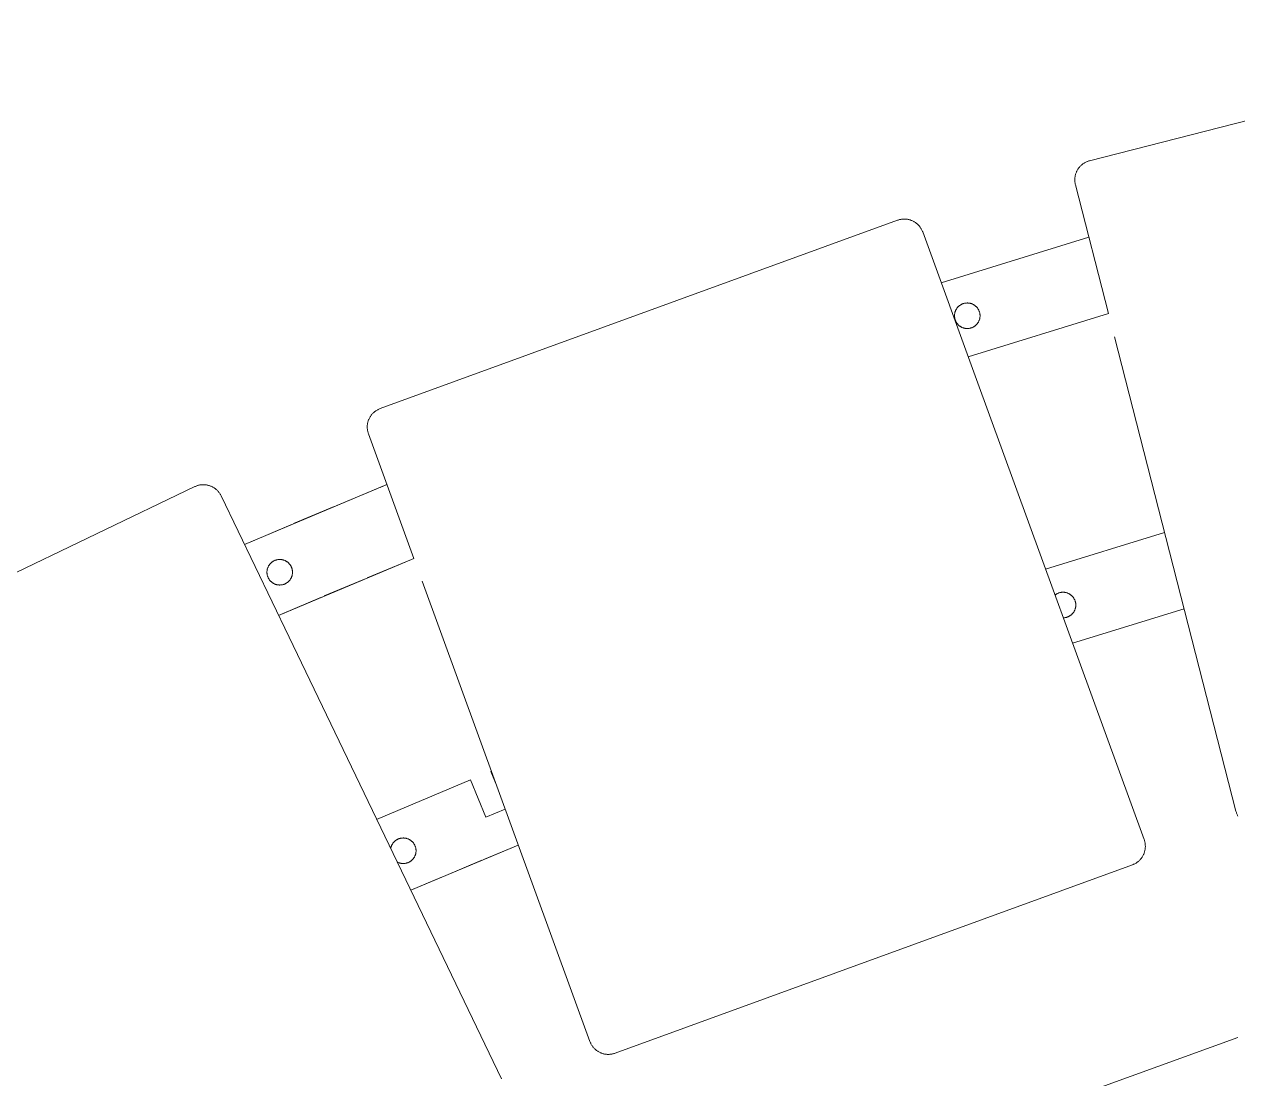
# Model space of a CAD drawing. Header units: inches. Extents: x -11 to 189, y -7 to 133.
# Drawn here: x 14.53 to 24.25, y 56.85 to 65.3 of the extents above; entities that cross this region are included whole.
import ezdxf

# ---------------------------------------------------------------- set-up
doc = ezdxf.new("R2010")
doc.units = ezdxf.units.IN
doc.layers.add('ZANO_R', color=7, linetype='Continuous', lineweight=0)

msp = doc.modelspace()

# ---------------------------------------------------------------- linework, layer by layer
at = {"layer": 'ZANO_R'}
for p, q in [((23.0661, 64.20979), (27.33764, 65.30392)), ((22.96967, 64.13748), (22.97249, 64.14206)), ((22.97249, 64.14206), (22.97546, 64.14654)), ((22.97546, 64.14654), (22.97858, 64.15092)), ((22.97858, 64.15092), (22.98186, 64.15518)), ((22.98186, 64.15518), (22.98527, 64.15934)), ((22.98527, 64.15934), (22.98883, 64.16337)), ((22.98883, 64.16337), (22.99252, 64.16728)), ((22.99252, 64.16728), (22.99634, 64.17106)), ((22.99634, 64.17106), (23.00029, 64.17471)), ((23.00029, 64.17471), (23.00436, 64.17822)), ((23.00436, 64.17822), (23.00855, 64.1816)), ((23.00855, 64.1816), (23.01285, 64.18482)), ((23.01285, 64.18482), (23.01726, 64.1879)), ((23.01726, 64.1879), (23.02178, 64.19082)), ((23.02178, 64.19082), (23.02639, 64.19359)), ((23.02639, 64.19359), (23.03109, 64.1962)), ((23.03109, 64.1962), (23.03588, 64.19865)), ((23.03588, 64.19865), (23.04074, 64.20094)), ((23.04074, 64.20094), (23.04569, 64.20305)), ((23.04569, 64.20305), (23.0507, 64.205)), ((23.0507, 64.205), (23.05578, 64.20677)), ((23.05578, 64.20677), (23.06091, 64.20837)), ((23.06091, 64.20837), (23.0661, 64.20979)), ((22.9477, 64.05539), (22.94773, 64.06077)), ((22.94786, 64.05002), (22.9477, 64.05539)), ((22.94773, 64.06077), (22.94794, 64.06614)), ((22.9482, 64.04465), (22.94786, 64.05002)), ((22.94794, 64.06614), (22.94834, 64.07151)), ((22.94834, 64.07151), (22.94892, 64.07685)), ((22.94892, 64.07685), (22.94968, 64.08218)), ((22.94968, 64.08218), (22.95062, 64.08747)), ((22.95062, 64.08747), (22.95174, 64.09273)), ((22.95174, 64.09273), (22.95304, 64.09795)), ((22.95304, 64.09795), (22.95452, 64.10312)), ((22.95452, 64.10312), (22.95618, 64.10823)), ((22.95618, 64.10823), (22.958, 64.11329)), ((22.958, 64.11329), (22.96, 64.11828)), ((22.96, 64.11828), (22.96217, 64.1232)), ((22.96217, 64.1232), (22.96451, 64.12805)), ((22.96451, 64.12805), (22.96701, 64.13281)), ((22.96701, 64.13281), (22.96967, 64.13748)), ((22.94872, 64.0393), (22.9482, 64.04465)), ((22.94942, 64.03397), (22.94872, 64.0393)), ((22.95031, 64.02866), (22.94942, 64.03397)), ((22.95137, 64.02339), (22.95031, 64.02866)), ((22.95262, 64.01816), (22.95137, 64.02339)), ((22.95262, 64.01816), (23.21664, 62.98741)), ((17.38451, 62.22443), (21.52759, 63.73378)), ((21.52759, 63.73378), (21.53267, 63.73554)), ((21.53267, 63.73554), (21.53781, 63.73712)), ((21.53781, 63.73712), (21.543, 63.73852)), ((21.543, 63.73852), (21.54824, 63.73974)), ((21.54824, 63.73974), (21.55351, 63.74079)), ((21.55351, 63.74079), (21.55882, 63.74165)), ((21.55882, 63.74165), (21.56415, 63.74234)), ((21.56415, 63.74234), (21.56951, 63.74284)), ((21.56951, 63.74284), (21.57488, 63.74316)), ((21.57488, 63.74316), (21.58025, 63.74329)), ((21.58025, 63.74329), (21.58563, 63.74324)), ((21.58563, 63.74324), (21.591, 63.74301)), ((21.591, 63.74301), (21.59636, 63.74259)), ((21.59636, 63.74259), (21.60171, 63.74199)), ((21.60171, 63.74199), (21.60703, 63.74121)), ((21.60703, 63.74121), (21.61232, 63.74025)), ((21.61232, 63.74025), (21.61757, 63.73911)), ((21.61757, 63.73911), (21.62278, 63.73779)), ((21.62278, 63.73779), (21.62795, 63.73629)), ((21.62795, 63.73629), (21.63306, 63.73461)), ((21.63306, 63.73461), (21.63811, 63.73277)), ((21.63811, 63.73277), (21.64309, 63.73075)), ((21.64309, 63.73075), (21.648, 63.72856)), ((21.648, 63.72856), (21.65284, 63.72621)), ((21.65284, 63.72621), (21.65759, 63.72369)), ((21.65759, 63.72369), (21.66225, 63.72101)), ((21.66225, 63.72101), (21.66682, 63.71817)), ((21.66682, 63.71817), (21.67129, 63.71518)), ((21.67129, 63.71518), (21.67566, 63.71204)), ((21.67566, 63.71204), (21.67991, 63.70875)), ((21.67991, 63.70875), (21.68405, 63.70532)), ((21.68405, 63.70532), (21.68807, 63.70175)), ((21.68807, 63.70175), (21.69197, 63.69804)), ((21.69197, 63.69804), (21.69573, 63.69421)), ((21.69573, 63.69421), (21.69937, 63.69024)), ((21.69937, 63.69024), (21.70287, 63.68616)), ((21.70287, 63.68616), (21.70622, 63.68196)), ((21.70622, 63.68196), (21.70943, 63.67764)), ((21.70943, 63.67764), (21.71249, 63.67322)), ((21.71249, 63.67322), (21.7154, 63.6687)), ((21.7154, 63.6687), (21.71815, 63.66408)), ((21.71815, 63.66408), (21.72074, 63.65937)), ((21.72074, 63.65937), (21.72317, 63.65457)), ((21.72317, 63.65457), (21.72544, 63.64969)), ((21.72544, 63.64969), (21.72753, 63.64474)), ((21.72753, 63.64474), (21.72946, 63.63972)), ((22.1597, 62.45875), (21.72946, 63.63972)), ((21.87789, 63.23229), (23.06022, 63.5981)), ((21.87789, 63.23229), (23.06019, 63.59809)), ((21.98434, 62.97535), (21.98464, 62.97887)), ((21.98464, 62.97887), (21.98507, 62.98238)), ((21.98507, 62.98238), (21.98561, 62.98587)), ((21.98561, 62.98587), (21.98628, 62.98934)), ((21.98628, 62.98934), (21.98707, 62.99279)), ((21.98707, 62.99279), (21.98797, 62.9962)), ((21.98797, 62.9962), (21.98899, 62.99959)), ((21.98899, 62.99959), (21.99013, 63.00293)), ((21.99013, 63.00293), (21.99139, 63.00624)), ((21.99139, 63.00624), (21.99275, 63.00949)), ((21.99275, 63.00949), (21.99423, 63.0127)), ((21.99423, 63.0127), (21.99582, 63.01586)), ((21.99582, 63.01586), (21.99751, 63.01896)), ((21.99751, 63.01896), (21.99932, 63.022)), ((21.99932, 63.022), (22.00122, 63.02498)), ((22.00122, 63.02498), (22.00323, 63.02788)), ((22.00323, 63.02788), (22.00533, 63.03072)), ((22.00533, 63.03072), (22.00754, 63.03348)), ((22.00754, 63.03348), (22.00984, 63.03617)), ((22.00984, 63.03617), (22.01222, 63.03877)), ((22.01222, 63.03877), (22.0147, 63.04129)), ((22.0147, 63.04129), (22.01726, 63.04373)), ((22.01726, 63.04373), (22.01991, 63.04607)), ((22.01991, 63.04607), (22.02263, 63.04832)), ((22.02263, 63.04832), (22.02543, 63.05048)), ((22.02543, 63.05048), (22.02831, 63.05253)), ((22.02831, 63.05253), (22.03125, 63.05449)), ((22.03125, 63.05449), (22.03426, 63.05634)), ((22.03426, 63.05634), (22.03733, 63.05809)), ((22.03733, 63.05809), (22.04046, 63.05974)), ((22.04046, 63.05974), (22.04364, 63.06127)), ((22.04364, 63.06127), (22.04687, 63.06269)), ((22.04687, 63.06269), (22.05016, 63.064)), ((22.05016, 63.064), (22.05348, 63.0652)), ((22.05348, 63.0652), (22.05685, 63.06628)), ((22.05685, 63.06628), (22.06025, 63.06724)), ((22.06025, 63.06724), (22.06368, 63.06809)), ((22.06368, 63.06809), (22.06714, 63.06881)), ((22.06714, 63.06881), (22.07062, 63.06942)), ((22.07062, 63.06942), (22.07412, 63.06991)), ((22.07412, 63.06991), (22.07763, 63.07027)), ((22.07763, 63.07027), (22.08116, 63.07052)), ((22.08116, 63.07052), (22.08469, 63.07064)), ((22.08469, 63.07064), (22.08822, 63.07064)), ((22.08822, 63.07064), (22.09175, 63.07052)), ((22.09175, 63.07052), (22.09528, 63.07027)), ((22.09368, 62.63997), (23.21664, 62.98741)), ((22.09368, 62.63997), (23.21664, 62.98741)), ((22.09528, 63.07027), (22.09879, 63.06991)), ((22.09879, 63.06991), (22.10229, 63.06942)), ((22.10229, 63.06942), (22.10577, 63.06881)), ((22.10577, 63.06881), (22.10923, 63.06809)), ((22.10923, 63.06809), (22.11266, 63.06724)), ((22.11266, 63.06724), (22.11606, 63.06628)), ((22.11606, 63.06628), (22.11943, 63.0652)), ((22.11943, 63.0652), (22.12275, 63.064)), ((22.12275, 63.064), (22.12603, 63.06269)), ((22.12603, 63.06269), (22.12927, 63.06127)), ((22.12927, 63.06127), (22.13245, 63.05974)), ((22.13245, 63.05974), (22.13558, 63.05809)), ((22.13558, 63.05809), (22.13865, 63.05634)), ((22.13865, 63.05634), (22.14166, 63.05449)), ((22.14166, 63.05449), (22.1446, 63.05253)), ((22.1446, 63.05253), (22.14748, 63.05048)), ((22.14748, 63.05048), (22.15028, 63.04832)), ((22.15028, 63.04832), (22.153, 63.04607)), ((22.153, 63.04607), (22.15565, 63.04373)), ((22.15565, 63.04373), (22.15821, 63.04129)), ((22.15821, 63.04129), (22.16069, 63.03877)), ((22.16069, 63.03877), (22.16307, 63.03617)), ((22.16307, 63.03617), (22.16537, 63.03348)), ((22.16537, 63.03348), (22.16757, 63.03072)), ((22.16757, 63.03072), (22.16968, 63.02788)), ((22.16968, 63.02788), (22.17169, 63.02498)), ((22.17169, 63.02498), (22.17359, 63.022)), ((22.17359, 63.022), (22.1754, 63.01896)), ((22.1754, 63.01896), (22.17709, 63.01586)), ((22.17709, 63.01586), (22.17868, 63.0127)), ((22.17868, 63.0127), (22.18016, 63.00949)), ((22.18016, 63.00949), (22.18152, 63.00624)), ((22.18152, 63.00624), (22.18278, 63.00293)), ((22.18278, 63.00293), (22.18392, 62.99959)), ((22.18392, 62.99959), (22.18494, 62.9962)), ((22.18494, 62.9962), (22.18584, 62.99279)), ((22.18584, 62.99279), (22.18663, 62.98934)), ((22.18663, 62.98934), (22.1873, 62.98587)), ((22.1873, 62.98587), (22.18784, 62.98238)), ((22.18784, 62.98238), (22.18827, 62.97887)), ((22.18827, 62.97887), (22.18857, 62.97535)), ((21.98409, 62.96829), (21.98415, 62.97182)), ((21.98415, 62.96476), (21.98409, 62.96829)), ((21.98415, 62.97182), (21.98434, 62.97535)), ((21.98434, 62.96123), (21.98415, 62.96476)), ((21.98464, 62.95771), (21.98434, 62.96123)), ((21.98507, 62.9542), (21.98464, 62.95771)), ((21.98561, 62.95071), (21.98507, 62.9542)), ((21.98628, 62.94724), (21.98561, 62.95071)), ((21.98707, 62.94379), (21.98628, 62.94724)), ((21.98797, 62.94038), (21.98707, 62.94379)), ((21.98899, 62.937), (21.98797, 62.94038)), ((21.99013, 62.93365), (21.98899, 62.937)), ((21.99139, 62.93035), (21.99013, 62.93365)), ((21.99275, 62.92709), (21.99139, 62.93035)), ((21.99423, 62.92388), (21.99275, 62.92709)), ((21.99582, 62.92072), (21.99423, 62.92388)), ((21.99751, 62.91762), (21.99582, 62.92072)), ((21.99932, 62.91458), (21.99751, 62.91762)), ((22.00122, 62.91161), (21.99932, 62.91458)), ((22.00323, 62.9087), (22.00122, 62.91161)), ((22.00533, 62.90586), (22.00323, 62.9087)), ((22.00754, 62.9031), (22.00533, 62.90586)), ((22.00984, 62.90041), (22.00754, 62.9031)), ((22.01222, 62.89781), (22.00984, 62.90041)), ((22.0147, 62.89529), (22.01222, 62.89781)), ((22.01726, 62.89285), (22.0147, 62.89529)), ((22.01991, 62.89051), (22.01726, 62.89285)), ((22.02263, 62.88826), (22.01991, 62.89051)), ((22.02543, 62.88611), (22.02263, 62.88826)), ((22.02831, 62.88405), (22.02543, 62.88611)), ((22.03125, 62.88209), (22.02831, 62.88405)), ((22.03426, 62.88024), (22.03125, 62.88209)), ((22.03733, 62.87849), (22.03426, 62.88024)), ((22.13865, 62.88024), (22.13558, 62.87849)), ((22.14166, 62.88209), (22.13865, 62.88024)), ((22.1446, 62.88405), (22.14166, 62.88209)), ((22.14748, 62.88611), (22.1446, 62.88405)), ((22.15028, 62.88826), (22.14748, 62.88611)), ((22.153, 62.89051), (22.15028, 62.88826)), ((22.15565, 62.89285), (22.153, 62.89051)), ((22.15821, 62.89529), (22.15565, 62.89285)), ((22.16069, 62.89781), (22.15821, 62.89529)), ((22.16307, 62.90041), (22.16069, 62.89781)), ((22.16537, 62.9031), (22.16307, 62.90041)), ((22.16757, 62.90586), (22.16537, 62.9031)), ((22.16968, 62.9087), (22.16757, 62.90586)), ((22.17169, 62.91161), (22.16968, 62.9087)), ((22.17359, 62.91458), (22.17169, 62.91161)), ((22.1754, 62.91762), (22.17359, 62.91458)), ((22.17709, 62.92072), (22.1754, 62.91762)), ((22.17868, 62.92388), (22.17709, 62.92072)), ((22.18016, 62.92709), (22.17868, 62.92388)), ((22.18152, 62.93035), (22.18016, 62.92709)), ((22.18278, 62.93365), (22.18152, 62.93035)), ((22.18392, 62.937), (22.18278, 62.93365)), ((22.18494, 62.94038), (22.18392, 62.937)), ((22.18584, 62.94379), (22.18494, 62.94038)), ((22.18663, 62.94724), (22.18584, 62.94379)), ((22.1873, 62.95071), (22.18663, 62.94724)), ((22.18784, 62.9542), (22.1873, 62.95071)), ((22.18827, 62.95771), (22.18784, 62.9542)), ((22.18857, 62.96123), (22.18827, 62.95771)), ((22.18857, 62.97535), (22.18876, 62.97182)), ((22.18876, 62.96476), (22.18857, 62.96123)), ((22.18876, 62.97182), (22.18882, 62.96829)), ((22.18882, 62.96829), (22.18876, 62.96476)), ((22.04046, 62.87685), (22.03733, 62.87849)), ((22.04364, 62.87531), (22.04046, 62.87685)), ((22.04687, 62.87389), (22.04364, 62.87531)), ((22.05016, 62.87258), (22.04687, 62.87389)), ((22.05348, 62.87138), (22.05016, 62.87258)), ((22.05685, 62.8703), (22.05348, 62.87138)), ((22.06025, 62.86934), (22.05685, 62.8703)), ((22.06368, 62.86849), (22.06025, 62.86934)), ((22.06714, 62.86777), (22.06368, 62.86849)), ((22.07062, 62.86716), (22.06714, 62.86777)), ((22.07412, 62.86667), (22.07062, 62.86716)), ((22.07763, 62.86631), (22.07412, 62.86667)), ((22.08116, 62.86607), (22.07763, 62.86631)), ((22.08469, 62.86594), (22.08116, 62.86607)), ((22.08822, 62.86594), (22.08469, 62.86594)), ((22.09175, 62.86607), (22.08822, 62.86594)), ((22.09528, 62.86631), (22.09175, 62.86607)), ((22.09879, 62.86667), (22.09528, 62.86631)), ((22.10229, 62.86716), (22.09879, 62.86667)), ((22.10577, 62.86777), (22.10229, 62.86716)), ((22.10923, 62.86849), (22.10577, 62.86777)), ((22.11266, 62.86934), (22.10923, 62.86849)), ((22.11606, 62.8703), (22.11266, 62.86934)), ((22.11943, 62.87138), (22.11606, 62.8703)), ((22.12275, 62.87258), (22.11943, 62.87138)), ((22.12603, 62.87389), (22.12275, 62.87258)), ((22.12927, 62.87531), (22.12603, 62.87389)), ((22.13245, 62.87685), (22.12927, 62.87531)), ((22.13558, 62.87849), (22.13245, 62.87685)), ((23.26449, 62.80057), (24.2384, 58.99834)), ((23.50321, 58.77088), (22.1597, 62.45875)), ((17.33807, 62.19784), (17.34227, 62.20119)), ((17.34227, 62.20119), (17.34659, 62.2044)), ((17.34659, 62.2044), (17.35101, 62.20746)), ((17.35101, 62.20746), (17.35553, 62.21037)), ((17.35553, 62.21037), (17.36015, 62.21312)), ((17.36015, 62.21312), (17.36486, 62.21572)), ((17.36486, 62.21572), (17.36966, 62.21815)), ((17.36966, 62.21815), (17.37454, 62.22041)), ((17.37454, 62.22041), (17.37949, 62.22251)), ((17.37949, 62.22251), (17.38451, 62.22443)), ((17.28224, 62.09668), (17.28302, 62.102)), ((17.28302, 62.102), (17.28398, 62.10729)), ((17.28398, 62.10729), (17.28512, 62.11255)), ((17.28512, 62.11255), (17.28644, 62.11776)), ((17.28644, 62.11776), (17.28794, 62.12292)), ((17.28794, 62.12292), (17.28962, 62.12803)), ((17.28962, 62.12803), (17.29146, 62.13308)), ((17.29146, 62.13308), (17.29348, 62.13807)), ((17.29348, 62.13807), (17.29567, 62.14298)), ((17.29567, 62.14298), (17.29802, 62.14781)), ((17.29802, 62.14781), (17.30054, 62.15257)), ((17.30054, 62.15257), (17.30322, 62.15723)), ((17.30322, 62.15723), (17.30605, 62.1618)), ((17.30605, 62.1618), (17.30905, 62.16627)), ((17.30905, 62.16627), (17.31219, 62.17063)), ((17.31219, 62.17063), (17.31548, 62.17488)), ((17.31548, 62.17488), (17.31891, 62.17902)), ((17.31891, 62.17902), (17.32248, 62.18304)), ((17.32248, 62.18304), (17.32618, 62.18694)), ((17.32618, 62.18694), (17.33002, 62.19071)), ((17.33002, 62.19071), (17.33398, 62.19434)), ((17.33398, 62.19434), (17.33807, 62.19784)), ((17.28094, 62.07523), (17.28099, 62.0806)), ((17.28107, 62.06985), (17.28094, 62.07523)), ((17.28099, 62.0806), (17.28122, 62.08597)), ((17.28139, 62.06448), (17.28107, 62.06985)), ((17.28122, 62.08597), (17.28164, 62.09134)), ((17.28189, 62.05913), (17.28139, 62.06448)), ((17.28164, 62.09134), (17.28224, 62.09668)), ((17.28257, 62.05379), (17.28189, 62.05913)), ((17.28344, 62.04849), (17.28257, 62.05379)), ((17.28449, 62.04321), (17.28344, 62.04849)), ((17.28571, 62.03798), (17.28449, 62.04321)), ((17.28711, 62.03279), (17.28571, 62.03798)), ((17.28869, 62.02764), (17.28711, 62.03279)), ((17.29045, 62.02256), (17.28869, 62.02764)), ((17.29045, 62.02256), (17.65466, 61.02281)), ((11.92598, 59.68936), (15.90034, 61.59927)), ((15.90034, 61.59927), (15.90522, 61.60151)), ((15.90522, 61.60151), (15.91018, 61.60359)), ((15.91018, 61.60359), (15.91521, 61.6055)), ((15.91521, 61.6055), (15.9203, 61.60723)), ((15.9203, 61.60723), (15.92545, 61.60879)), ((15.92545, 61.60879), (15.93064, 61.61018)), ((15.93064, 61.61018), (15.93588, 61.61138)), ((15.93588, 61.61138), (15.94116, 61.61241)), ((15.94116, 61.61241), (15.94647, 61.61325)), ((15.94647, 61.61325), (15.95181, 61.61391)), ((15.95181, 61.61391), (15.95717, 61.61439)), ((15.95717, 61.61439), (15.96254, 61.61469)), ((15.96254, 61.61469), (15.96791, 61.6148)), ((15.96791, 61.6148), (15.97329, 61.61473)), ((15.97329, 61.61473), (15.97866, 61.61448)), ((15.97866, 61.61448), (15.98402, 61.61404)), ((15.98402, 61.61404), (15.98936, 61.61342)), ((15.98936, 61.61342), (15.99468, 61.61262)), ((15.99468, 61.61262), (15.99997, 61.61164)), ((15.99997, 61.61164), (16.00522, 61.61048)), ((16.00522, 61.61048), (16.01042, 61.60914)), ((16.01042, 61.60914), (16.01558, 61.60762)), ((16.01558, 61.60762), (16.02069, 61.60593)), ((16.02069, 61.60593), (16.02573, 61.60406)), ((16.02573, 61.60406), (16.0307, 61.60202)), ((16.0307, 61.60202), (16.03561, 61.59981)), ((16.03561, 61.59981), (16.04043, 61.59744)), ((16.04043, 61.59744), (16.04518, 61.59491)), ((16.04518, 61.59491), (16.04983, 61.59221)), ((16.04983, 61.59221), (16.05439, 61.58936)), ((16.05439, 61.58936), (16.05884, 61.58635)), ((16.05884, 61.58635), (16.0632, 61.58319)), ((16.0632, 61.58319), (16.06744, 61.57989)), ((16.06744, 61.57989), (16.07156, 61.57644)), ((16.07156, 61.57644), (16.07557, 61.57285)), ((16.07557, 61.57285), (16.07945, 61.56913)), ((16.07945, 61.56913), (16.08321, 61.56528)), ((16.08321, 61.56528), (16.08682, 61.5613)), ((16.08682, 61.5613), (16.09031, 61.5572)), ((16.09031, 61.5572), (16.09364, 61.55299)), ((16.09364, 61.55299), (16.09684, 61.54866)), ((16.09684, 61.54866), (16.09988, 61.54423)), ((16.09988, 61.54423), (16.10277, 61.53969)), ((16.10277, 61.53969), (16.10551, 61.53506)), ((16.10551, 61.53506), (16.10808, 61.53034)), ((16.10808, 61.53034), (16.11049, 61.52554)), ((16.65491, 60.39266), (16.11049, 61.52554)), ((16.29831, 61.1347), (17.43888, 61.61513)), ((17.03776, 61.4493), (17.36326, 61.58413)), ((17.3856, 61.5933), (17.43888, 61.61513)), ((16.69039, 61.30296), (17.01547, 61.43999)), ((16.34353, 61.15427), (16.66902, 61.29387)), ((22.71409, 60.93698), (23.66637, 61.23161)), ((16.4799, 60.93432), (16.48069, 60.93777)), ((16.48069, 60.93777), (16.48159, 60.94119)), ((16.48159, 60.94119), (16.48261, 60.94457)), ((16.48261, 60.94457), (16.48375, 60.94791)), ((16.48375, 60.94791), (16.485, 60.95122)), ((16.485, 60.95122), (16.48637, 60.95448)), ((16.48637, 60.95448), (16.48785, 60.95769)), ((16.48785, 60.95769), (16.48944, 60.96084)), ((16.48944, 60.96084), (16.49113, 60.96394)), ((16.49113, 60.96394), (16.49293, 60.96698)), ((16.49293, 60.96698), (16.49484, 60.96996)), ((16.49484, 60.96996), (16.49685, 60.97287)), ((16.49685, 60.97287), (16.49895, 60.9757)), ((16.49895, 60.9757), (16.50116, 60.97847)), ((16.50116, 60.97847), (16.50345, 60.98115)), ((16.50345, 60.98115), (16.50584, 60.98376)), ((16.50584, 60.98376), (16.50832, 60.98628)), ((16.50832, 60.98628), (16.51088, 60.98871)), ((16.51088, 60.98871), (16.51353, 60.99105)), ((16.51353, 60.99105), (16.51625, 60.9933)), ((16.51625, 60.9933), (16.51905, 60.99546)), ((16.51905, 60.99546), (16.52193, 60.99752)), ((16.52193, 60.99752), (16.52487, 60.99947)), ((16.52487, 60.99947), (16.52788, 61.00133)), ((16.52788, 61.00133), (16.53095, 61.00308)), ((16.53095, 61.00308), (16.53407, 61.00472)), ((16.53407, 61.00472), (16.53726, 61.00625)), ((16.53726, 61.00625), (16.54049, 61.00767)), ((16.54049, 61.00767), (16.54378, 61.00898)), ((16.54378, 61.00898), (16.5471, 61.01018)), ((16.5471, 61.01018), (16.55047, 61.01126)), ((16.55047, 61.01126), (16.55386, 61.01222)), ((16.55386, 61.01222), (16.5573, 61.01307)), ((16.5573, 61.01307), (16.56075, 61.0138)), ((16.56075, 61.0138), (16.56424, 61.0144)), ((16.56424, 61.0144), (16.56774, 61.01489)), ((16.56774, 61.01489), (16.57125, 61.01525)), ((16.57125, 61.01525), (16.57478, 61.0155)), ((16.57136, 60.5665), (17.65466, 61.02281)), ((16.57478, 61.0155), (16.57831, 61.01562)), ((16.57831, 61.01562), (16.58184, 61.01562)), ((16.58184, 61.01562), (16.58537, 61.0155)), ((16.58537, 61.0155), (16.5889, 61.01525)), ((16.5889, 61.01525), (16.59241, 61.01489)), ((16.59241, 61.01489), (16.59591, 61.0144)), ((16.59591, 61.0144), (16.59939, 61.0138)), ((16.59939, 61.0138), (16.60285, 61.01307)), ((16.60285, 61.01307), (16.60628, 61.01222)), ((16.60628, 61.01222), (16.60968, 61.01126)), ((16.60968, 61.01126), (16.61305, 61.01018)), ((16.61305, 61.01018), (16.61637, 61.00898)), ((16.61637, 61.00898), (16.61965, 61.00767)), ((16.61965, 61.00767), (16.62289, 61.00625)), ((16.62289, 61.00625), (16.62607, 61.00472)), ((16.62607, 61.00472), (16.6292, 61.00308)), ((16.6292, 61.00308), (16.63227, 61.00133)), ((16.63227, 61.00133), (16.63528, 60.99947)), ((16.63528, 60.99947), (16.63822, 60.99752)), ((16.63822, 60.99752), (16.64109, 60.99546)), ((16.64109, 60.99546), (16.6439, 60.9933)), ((16.6439, 60.9933), (16.64662, 60.99105)), ((16.64662, 60.99105), (16.64926, 60.98871)), ((16.64926, 60.98871), (16.65183, 60.98628)), ((16.65183, 60.98628), (16.6543, 60.98376)), ((16.6543, 60.98376), (16.65669, 60.98115)), ((16.65669, 60.98115), (16.65899, 60.97847)), ((16.65899, 60.97847), (16.66119, 60.9757)), ((16.66119, 60.9757), (16.6633, 60.97287)), ((16.6633, 60.97287), (16.66531, 60.96996)), ((16.66531, 60.96996), (16.66721, 60.96698)), ((16.66721, 60.96698), (16.66901, 60.96394)), ((16.66901, 60.96394), (16.67071, 60.96084)), ((16.67071, 60.96084), (16.6723, 60.95769)), ((16.6723, 60.95769), (16.67378, 60.95448)), ((16.67378, 60.95448), (16.67514, 60.95122)), ((16.67514, 60.95122), (16.6764, 60.94791)), ((16.6764, 60.94791), (16.67753, 60.94457)), ((16.67753, 60.94457), (16.67856, 60.94119)), ((16.67856, 60.94119), (16.67946, 60.93777)), ((16.67946, 60.93777), (16.68025, 60.93432)), ((17.28051, 60.86804), (17.60262, 61.00146)), ((16.47771, 60.91327), (16.47777, 60.91681)), ((16.47777, 60.90974), (16.47771, 60.91327)), ((16.47777, 60.91681), (16.47796, 60.92034)), ((16.47796, 60.90621), (16.47777, 60.90974)), ((16.47796, 60.92034), (16.47826, 60.92386)), ((16.47826, 60.90269), (16.47796, 60.90621)), ((16.47826, 60.92386), (16.47869, 60.92736)), ((16.47869, 60.89918), (16.47826, 60.90269)), ((16.47869, 60.92736), (16.47923, 60.93085)), ((16.47923, 60.89569), (16.47869, 60.89918)), ((16.47923, 60.93085), (16.4799, 60.93432)), ((16.4799, 60.89222), (16.47923, 60.89569)), ((16.48069, 60.88878), (16.4799, 60.89222)), ((16.48159, 60.88536), (16.48069, 60.88878)), ((16.48261, 60.88198), (16.48159, 60.88536)), ((16.48375, 60.87863), (16.48261, 60.88198)), ((16.485, 60.87533), (16.48375, 60.87863)), ((16.48637, 60.87207), (16.485, 60.87533)), ((16.48785, 60.86886), (16.48637, 60.87207)), ((16.48944, 60.8657), (16.48785, 60.86886)), ((16.49113, 60.8626), (16.48944, 60.8657)), ((16.49293, 60.85956), (16.49113, 60.8626)), ((16.49484, 60.85659), (16.49293, 60.85956)), ((16.49685, 60.85368), (16.49484, 60.85659)), ((16.49895, 60.85084), (16.49685, 60.85368)), ((16.50116, 60.84808), (16.49895, 60.85084)), ((16.50345, 60.84539), (16.50116, 60.84808)), ((16.50584, 60.84279), (16.50345, 60.84539)), ((16.50832, 60.84027), (16.50584, 60.84279)), ((16.51088, 60.83784), (16.50832, 60.84027)), ((16.51353, 60.83549), (16.51088, 60.83784)), ((16.64926, 60.83784), (16.64662, 60.83549)), ((16.65183, 60.84027), (16.64926, 60.83784)), ((16.6543, 60.84279), (16.65183, 60.84027)), ((16.65669, 60.84539), (16.6543, 60.84279)), ((16.65899, 60.84808), (16.65669, 60.84539)), ((16.66119, 60.85084), (16.65899, 60.84808)), ((16.6633, 60.85368), (16.66119, 60.85084)), ((16.66531, 60.85659), (16.6633, 60.85368)), ((16.66721, 60.85956), (16.66531, 60.85659)), ((16.66901, 60.8626), (16.66721, 60.85956)), ((16.67071, 60.8657), (16.66901, 60.8626)), ((16.6723, 60.86886), (16.67071, 60.8657)), ((16.67378, 60.87207), (16.6723, 60.86886)), ((16.67514, 60.87533), (16.67378, 60.87207)), ((16.6764, 60.87863), (16.67514, 60.87533)), ((16.67753, 60.88198), (16.6764, 60.87863)), ((16.67856, 60.88536), (16.67753, 60.88198)), ((16.67946, 60.88878), (16.67856, 60.88536)), ((16.68025, 60.89222), (16.67946, 60.88878)), ((16.68025, 60.93432), (16.68091, 60.93085)), ((16.68091, 60.89569), (16.68025, 60.89222)), ((16.68091, 60.93085), (16.68146, 60.92736)), ((16.68146, 60.89918), (16.68091, 60.89569)), ((16.68146, 60.92736), (16.68189, 60.92386)), ((16.68189, 60.90269), (16.68146, 60.89918)), ((16.68189, 60.92386), (16.68219, 60.92034)), ((16.68219, 60.90621), (16.68189, 60.90269)), ((16.68219, 60.92034), (16.68237, 60.91681)), ((16.68237, 60.90974), (16.68219, 60.90621)), ((16.68237, 60.91681), (16.68244, 60.91327)), ((16.68244, 60.91327), (16.68237, 60.90974)), ((16.93677, 60.72322), (17.25846, 60.85882)), ((17.72068, 60.84159), (19.06419, 57.15372)), ((16.51625, 60.83324), (16.51353, 60.83549)), ((16.51905, 60.83109), (16.51625, 60.83324)), ((16.52193, 60.82903), (16.51905, 60.83109)), ((16.52487, 60.82707), (16.52193, 60.82903)), ((16.52788, 60.82522), (16.52487, 60.82707)), ((16.53095, 60.82347), (16.52788, 60.82522)), ((16.53407, 60.82183), (16.53095, 60.82347)), ((16.53726, 60.8203), (16.53407, 60.82183)), ((16.54049, 60.81887), (16.53726, 60.8203)), ((16.54378, 60.81756), (16.54049, 60.81887)), ((16.5471, 60.81637), (16.54378, 60.81756)), ((16.55047, 60.81529), (16.5471, 60.81637)), ((16.55386, 60.81432), (16.55047, 60.81529)), ((16.5573, 60.81348), (16.55386, 60.81432)), ((16.56075, 60.81275), (16.5573, 60.81348)), ((16.56424, 60.81214), (16.56075, 60.81275)), ((16.56774, 60.81166), (16.56424, 60.81214)), ((16.57125, 60.81129), (16.56774, 60.81166)), ((16.57478, 60.81105), (16.57125, 60.81129)), ((16.57831, 60.81093), (16.57478, 60.81105)), ((16.58184, 60.81093), (16.57831, 60.81093)), ((16.58537, 60.81105), (16.58184, 60.81093)), ((16.5889, 60.81129), (16.58537, 60.81105)), ((16.59241, 60.81166), (16.5889, 60.81129)), ((16.59591, 60.81214), (16.59241, 60.81166)), ((16.59939, 60.81275), (16.59591, 60.81214)), ((16.60285, 60.81348), (16.59939, 60.81275)), ((16.60628, 60.81432), (16.60285, 60.81348)), ((16.60968, 60.81529), (16.60628, 60.81432)), ((16.61305, 60.81637), (16.60968, 60.81529)), ((16.61637, 60.81756), (16.61305, 60.81637)), ((16.61965, 60.81887), (16.61637, 60.81756)), ((16.62289, 60.8203), (16.61965, 60.81887)), ((16.62607, 60.82183), (16.62289, 60.8203)), ((16.6292, 60.82347), (16.62607, 60.82183)), ((16.63227, 60.82522), (16.6292, 60.82347)), ((16.63528, 60.82707), (16.63227, 60.82522)), ((16.63822, 60.82903), (16.63528, 60.82707)), ((16.64109, 60.83109), (16.63822, 60.82903)), ((16.6439, 60.83324), (16.64109, 60.83109)), ((16.64662, 60.83549), (16.6439, 60.83324)), ((22.80395, 60.74044), (22.80708, 60.74209)), ((22.80708, 60.74209), (22.81026, 60.74363)), ((22.81026, 60.74363), (22.8135, 60.74507)), ((22.8135, 60.74507), (22.81678, 60.74639)), ((22.81678, 60.74639), (22.82011, 60.74759)), ((22.82011, 60.74759), (22.82348, 60.74868)), ((22.82348, 60.74868), (22.82688, 60.74966)), ((22.82688, 60.74966), (22.83031, 60.75051)), ((22.83031, 60.75051), (22.83377, 60.75125)), ((22.83377, 60.75125), (22.83726, 60.75186)), ((22.83726, 60.75186), (22.84076, 60.75236)), ((22.84076, 60.75236), (22.84428, 60.75273)), ((22.84428, 60.75273), (22.84781, 60.75298)), ((22.84781, 60.75298), (22.85134, 60.75311)), ((22.85134, 60.75311), (22.85488, 60.75312)), ((22.85488, 60.75312), (22.85842, 60.75301)), ((22.85842, 60.75301), (22.86195, 60.75277)), ((22.86195, 60.75277), (22.86547, 60.75241)), ((22.86547, 60.75241), (22.86897, 60.75193)), ((22.86897, 60.75193), (22.87246, 60.75133)), ((22.87246, 60.75133), (22.87593, 60.75061)), ((22.87593, 60.75061), (22.87936, 60.74977)), ((22.87936, 60.74977), (22.88277, 60.74881)), ((22.88277, 60.74881), (22.88614, 60.74773)), ((22.88614, 60.74773), (22.88947, 60.74654)), ((22.88947, 60.74654), (22.89276, 60.74523)), ((22.89276, 60.74523), (22.896, 60.74381)), ((22.896, 60.74381), (22.89919, 60.74228)), ((22.89919, 60.74228), (22.90233, 60.74064)), ((22.90233, 60.74064), (22.9054, 60.73889)), ((16.59351, 60.57608), (16.91562, 60.71423)), ((22.78927, 60.73061), (22.79206, 60.73278)), ((22.79206, 60.73278), (22.79493, 60.73484)), ((22.79493, 60.73484), (22.79788, 60.73681)), ((22.79788, 60.73681), (22.80088, 60.73868)), ((22.80088, 60.73868), (22.80395, 60.74044)), ((22.9054, 60.73889), (22.90842, 60.73704)), ((22.90842, 60.73704), (22.91137, 60.73509)), ((22.91137, 60.73509), (22.91425, 60.73303)), ((22.91425, 60.73303), (22.91705, 60.73088)), ((22.91705, 60.73088), (22.91978, 60.72863)), ((22.91978, 60.72863), (22.92243, 60.72628)), ((22.92243, 60.72628), (22.925, 60.72385)), ((22.925, 60.72385), (22.92749, 60.72133)), ((22.92749, 60.72133), (22.92988, 60.71872)), ((22.92988, 60.71872), (22.93218, 60.71604)), ((22.93218, 60.71604), (22.93439, 60.71327)), ((22.93439, 60.71327), (22.9365, 60.71043)), ((22.9365, 60.71043), (22.93851, 60.70752)), ((22.93851, 60.70752), (22.94043, 60.70454)), ((22.94043, 60.70454), (22.94223, 60.7015)), ((22.94223, 60.7015), (22.94393, 60.6984)), ((22.94393, 60.6984), (22.94552, 60.69524)), ((22.94552, 60.69524), (22.94701, 60.69202)), ((22.94701, 60.69202), (22.94838, 60.68876)), ((22.94838, 60.68876), (22.94963, 60.68545)), ((22.94963, 60.68545), (22.95077, 60.68211)), ((22.95077, 60.68211), (22.9518, 60.67872)), ((22.9518, 60.67872), (22.95271, 60.6753)), ((22.95271, 60.6753), (22.95349, 60.67185)), ((22.95349, 60.67185), (22.95416, 60.66837)), ((22.95416, 60.66837), (22.95471, 60.66488)), ((22.95471, 60.66488), (22.95514, 60.66137)), ((22.95514, 60.66137), (22.95544, 60.65784)), ((22.95545, 60.64373), (22.95514, 60.64022)), ((22.95544, 60.65784), (22.95563, 60.65431)), ((22.95563, 60.64725), (22.95545, 60.64373)), ((22.95563, 60.65431), (22.95569, 60.65077)), ((22.95569, 60.65077), (22.95563, 60.64725)), ((22.85915, 60.54857), (22.85563, 60.54843)), ((22.86266, 60.54883), (22.85915, 60.54857)), ((22.86617, 60.54922), (22.86266, 60.54883)), ((22.86965, 60.54972), (22.86617, 60.54922)), ((22.87312, 60.55034), (22.86965, 60.54972)), ((22.87656, 60.55108), (22.87312, 60.55034)), ((22.87998, 60.55194), (22.87656, 60.55108)), ((22.88336, 60.55291), (22.87998, 60.55194)), ((22.88671, 60.554), (22.88336, 60.55291)), ((22.89002, 60.55521), (22.88671, 60.554)), ((22.89328, 60.55653), (22.89002, 60.55521)), ((22.8965, 60.55796), (22.89328, 60.55653)), ((22.89967, 60.5595), (22.8965, 60.55796)), ((22.90278, 60.56115), (22.89967, 60.5595)), ((22.90583, 60.5629), (22.90278, 60.56115)), ((22.90883, 60.56476), (22.90583, 60.5629)), ((22.91175, 60.56672), (22.90883, 60.56476)), ((22.91461, 60.56878), (22.91175, 60.56672)), ((22.91739, 60.57094), (22.91461, 60.56878)), ((22.9201, 60.57319), (22.91739, 60.57094)), ((22.92273, 60.57553), (22.9201, 60.57319)), ((22.92528, 60.57796), (22.92273, 60.57553)), ((22.92774, 60.58048), (22.92528, 60.57796)), ((22.93011, 60.58308), (22.92774, 60.58048)), ((22.92991, 60.34462), (23.8228, 60.62088)), ((22.92991, 60.34462), (23.8228, 60.62088)), ((22.93239, 60.58576), (22.93011, 60.58308)), ((22.93458, 60.58852), (22.93239, 60.58576)), ((22.93668, 60.59135), (22.93458, 60.58852)), ((22.93867, 60.59425), (22.93668, 60.59135)), ((22.94057, 60.59722), (22.93867, 60.59425)), ((22.94236, 60.60026), (22.94057, 60.59722)), ((22.94404, 60.60335), (22.94236, 60.60026)), ((22.94562, 60.6065), (22.94404, 60.60335)), ((22.94709, 60.6097), (22.94562, 60.6065)), ((22.94844, 60.61295), (22.94709, 60.6097)), ((22.94969, 60.61624), (22.94844, 60.61295)), ((22.95082, 60.61958), (22.94969, 60.61624)), ((22.95183, 60.62295), (22.95082, 60.61958)), ((22.95273, 60.62635), (22.95183, 60.62295)), ((22.95351, 60.62979), (22.95273, 60.62635)), ((22.95418, 60.63325), (22.95351, 60.62979)), ((22.95472, 60.63673), (22.95418, 60.63325)), ((22.95514, 60.64022), (22.95472, 60.63673)), ((18.35497, 56.85497), (16.65491, 60.39266)), ((18.27041, 59.3179), (18.27507, 59.31982)), ((18.27041, 59.3179), (18.31582, 59.20797)), ((17.35642, 58.93286), (18.10667, 59.25027)), ((18.23066, 58.95006), (18.10667, 59.25027)), ((18.38635, 59.01437), (18.23066, 58.95006)), ((24.23983, 58.99316), (24.2384, 58.99834)), ((24.24143, 58.98802), (24.23983, 58.99316)), ((24.2432, 58.98295), (24.24143, 58.98802)), ((24.24514, 58.97794), (24.2432, 58.98295)), ((24.24726, 58.97299), (24.24514, 58.97794)), ((24.24954, 58.96812), (24.24726, 58.97299)), ((24.25199, 58.96334), (24.24954, 58.96812)), ((24.2546, 58.95863), (24.25199, 58.96334)), ((17.46862, 58.69938), (17.46929, 58.70285)), ((17.46929, 58.70285), (17.47008, 58.70629)), ((17.47008, 58.70629), (17.47099, 58.70971)), ((17.47099, 58.70971), (17.47202, 58.71308)), ((17.47202, 58.71308), (17.47316, 58.71643)), ((17.47316, 58.71643), (17.47442, 58.71973)), ((17.47442, 58.71973), (17.47579, 58.72298)), ((17.47579, 58.72298), (17.47727, 58.72619)), ((17.47727, 58.72619), (17.47886, 58.72934)), ((17.47886, 58.72934), (17.48056, 58.73244)), ((17.48056, 58.73244), (17.48237, 58.73547)), ((17.48237, 58.73547), (17.48428, 58.73844)), ((17.48428, 58.73844), (17.48629, 58.74135)), ((17.48629, 58.74135), (17.4884, 58.74418)), ((17.4884, 58.74418), (17.4906, 58.74694)), ((17.4906, 58.74694), (17.4929, 58.74962)), ((17.4929, 58.74962), (17.49529, 58.75222)), ((17.49529, 58.75222), (17.49777, 58.75474)), ((17.49777, 58.75474), (17.50033, 58.75717)), ((17.50033, 58.75717), (17.50298, 58.7595)), ((17.50298, 58.7595), (17.50571, 58.76175)), ((17.50571, 58.76175), (17.50851, 58.7639)), ((17.50851, 58.7639), (17.51138, 58.76595)), ((17.51138, 58.76595), (17.51432, 58.76791)), ((17.51432, 58.76791), (17.51733, 58.76976)), ((17.51733, 58.76976), (17.5204, 58.7715)), ((17.5204, 58.7715), (17.52353, 58.77314)), ((17.52353, 58.77314), (17.52672, 58.77467)), ((17.52672, 58.77467), (17.52995, 58.77609)), ((17.52995, 58.77609), (17.53323, 58.77739)), ((17.53323, 58.77739), (17.53656, 58.77858)), ((17.53656, 58.77858), (17.53992, 58.77966)), ((17.53992, 58.77966), (17.54332, 58.78062)), ((17.54332, 58.78062), (17.54675, 58.78146)), ((17.54675, 58.78146), (17.55021, 58.78219)), ((17.55021, 58.78219), (17.55369, 58.78279)), ((17.55369, 58.78279), (17.55719, 58.78327)), ((17.55719, 58.78327), (17.5607, 58.78363)), ((17.5607, 58.78363), (17.56422, 58.78388)), ((17.56422, 58.78388), (17.56775, 58.78399)), ((17.56775, 58.78399), (17.57128, 58.78399)), ((17.57128, 58.78399), (17.57481, 58.78387)), ((17.57481, 58.78387), (17.57834, 58.78362)), ((17.57834, 58.78362), (17.58185, 58.78325)), ((17.58185, 58.78325), (17.58535, 58.78276)), ((17.58535, 58.78276), (17.58883, 58.78215)), ((17.58883, 58.78215), (17.59228, 58.78143)), ((17.59228, 58.78143), (17.59571, 58.78058)), ((17.59571, 58.78058), (17.59911, 58.77961)), ((17.59911, 58.77961), (17.60247, 58.77853)), ((17.60247, 58.77853), (17.60579, 58.77733)), ((17.60579, 58.77733), (17.60907, 58.77602)), ((17.60907, 58.77602), (17.6123, 58.7746)), ((17.6123, 58.7746), (17.61549, 58.77306)), ((17.61549, 58.77306), (17.61861, 58.77142)), ((17.61861, 58.77142), (17.62168, 58.76967)), ((17.62168, 58.76967), (17.62469, 58.76782)), ((17.62469, 58.76782), (17.62763, 58.76586)), ((17.62763, 58.76586), (17.6305, 58.7638)), ((17.62949, 58.36462), (18.49085, 58.72744)), ((17.6305, 58.7638), (17.63329, 58.76165)), ((17.63329, 58.76165), (17.63602, 58.7594)), ((17.63602, 58.7594), (17.63866, 58.75705)), ((17.63866, 58.75705), (17.64122, 58.75462)), ((17.64122, 58.75462), (17.64369, 58.7521)), ((17.64369, 58.7521), (17.64608, 58.7495)), ((17.64608, 58.7495), (17.64837, 58.74681)), ((17.64837, 58.74681), (17.65058, 58.74405)), ((17.65058, 58.74405), (17.65268, 58.74121)), ((17.65268, 58.74121), (17.65469, 58.73831)), ((17.65469, 58.73831), (17.65659, 58.73533)), ((17.65659, 58.73533), (17.65839, 58.73229)), ((17.65839, 58.73229), (17.66008, 58.72919)), ((17.66008, 58.72919), (17.66167, 58.72604)), ((17.66167, 58.72604), (17.66315, 58.72283)), ((17.66315, 58.72283), (17.66451, 58.71957)), ((17.66451, 58.71957), (17.66576, 58.71627)), ((17.66576, 58.71627), (17.6669, 58.71293)), ((17.6669, 58.71293), (17.66792, 58.70954)), ((17.66792, 58.70954), (17.66883, 58.70613)), ((17.66883, 58.70613), (17.66961, 58.70269)), ((17.66961, 58.70269), (17.67028, 58.69922)), ((18.22119, 58.61563), (18.49088, 58.72746)), ((23.50321, 58.77088), (23.50496, 58.76579)), ((23.50496, 58.76579), (23.50654, 58.76065)), ((23.50654, 58.76065), (23.50794, 58.75546)), ((23.50794, 58.75546), (23.50917, 58.75023)), ((23.50917, 58.75023), (23.51022, 58.74495)), ((23.51022, 58.74495), (23.51108, 58.73964)), ((23.51108, 58.73964), (23.51176, 58.73431)), ((23.51202, 58.7021), (23.51142, 58.69676)), ((23.51176, 58.73431), (23.51226, 58.72896)), ((23.51243, 58.70746), (23.51202, 58.7021)), ((23.51226, 58.72896), (23.51258, 58.72359)), ((23.51267, 58.71284), (23.51243, 58.70746)), ((23.51258, 58.72359), (23.51272, 58.71821)), ((23.51272, 58.71821), (23.51267, 58.71284)), ((17.63598, 58.60386), (17.63325, 58.60161)), ((17.63862, 58.60621), (17.63598, 58.60386)), ((17.64119, 58.60864), (17.63862, 58.60621)), ((17.64366, 58.61116), (17.64119, 58.60864)), ((17.64605, 58.61376), (17.64366, 58.61116)), ((17.64835, 58.61645), (17.64605, 58.61376)), ((17.65055, 58.61921), (17.64835, 58.61645)), ((17.65266, 58.62205), (17.65055, 58.61921)), ((17.65467, 58.62496), (17.65266, 58.62205)), ((17.65657, 58.62793), (17.65467, 58.62496)), ((17.65837, 58.63097), (17.65657, 58.62793)), ((17.66007, 58.63407), (17.65837, 58.63097)), ((17.66166, 58.63723), (17.66007, 58.63407)), ((17.66314, 58.64044), (17.66166, 58.63723)), ((17.6645, 58.6437), (17.66314, 58.64044)), ((17.66576, 58.647), (17.6645, 58.6437)), ((17.6669, 58.65035), (17.66576, 58.647)), ((17.66792, 58.65373), (17.6669, 58.65035)), ((17.66882, 58.65715), (17.66792, 58.65373)), ((17.66961, 58.66059), (17.66882, 58.65715)), ((17.67028, 58.66406), (17.66961, 58.66059)), ((17.67028, 58.69922), (17.67082, 58.69573)), ((17.67082, 58.66755), (17.67028, 58.66406)), ((17.67082, 58.69573), (17.67125, 58.69222)), ((17.67125, 58.67106), (17.67082, 58.66755)), ((17.67125, 58.69222), (17.67155, 58.6887)), ((17.67155, 58.67458), (17.67125, 58.67106)), ((17.67155, 58.6887), (17.67174, 58.68518)), ((17.67174, 58.67811), (17.67155, 58.67458)), ((17.67174, 58.68518), (17.6718, 58.68165)), ((17.6718, 58.68165), (17.67174, 58.67811)), ((17.89146, 58.47672), (18.20003, 58.60679)), ((23.46363, 58.60273), (23.45967, 58.5991)), ((23.46747, 58.6065), (23.46363, 58.60273)), ((23.47118, 58.61039), (23.46747, 58.6065)), ((23.47475, 58.61441), (23.47118, 58.61039)), ((23.47818, 58.61855), (23.47475, 58.61441)), ((23.48147, 58.62281), (23.47818, 58.61855)), ((23.48461, 58.62717), (23.48147, 58.62281)), ((23.4876, 58.63164), (23.48461, 58.62717)), ((23.49044, 58.63621), (23.4876, 58.63164)), ((23.49311, 58.64087), (23.49044, 58.63621)), ((23.49563, 58.64562), (23.49311, 58.64087)), ((23.49799, 58.65046), (23.49563, 58.64562)), ((23.50017, 58.65537), (23.49799, 58.65046)), ((23.50219, 58.66036), (23.50017, 58.65537)), ((23.50404, 58.66541), (23.50219, 58.66036)), ((23.50571, 58.67052), (23.50404, 58.66541)), ((23.50721, 58.67568), (23.50571, 58.67052)), ((23.50853, 58.68089), (23.50721, 58.67568)), ((23.50968, 58.68615), (23.50853, 58.68089)), ((23.51064, 58.69144), (23.50968, 58.68615)), ((23.51142, 58.69676), (23.51064, 58.69144)), ((17.52343, 58.59021), (17.5203, 58.59185)), ((17.52661, 58.58867), (17.52343, 58.59021)), ((17.52984, 58.58725), (17.52661, 58.58867)), ((17.53313, 58.58594), (17.52984, 58.58725)), ((17.53645, 58.58474), (17.53313, 58.58594)), ((17.53982, 58.58366), (17.53645, 58.58474)), ((17.54322, 58.5827), (17.53982, 58.58366)), ((17.54665, 58.58185), (17.54322, 58.5827)), ((17.55011, 58.58113), (17.54665, 58.58185)), ((17.55359, 58.58052), (17.55011, 58.58113)), ((17.55709, 58.58003), (17.55359, 58.58052)), ((17.5606, 58.57967), (17.55709, 58.58003)), ((17.56413, 58.57942), (17.5606, 58.57967)), ((17.56766, 58.5793), (17.56413, 58.57942)), ((17.57119, 58.5793), (17.56766, 58.5793)), ((17.57472, 58.57942), (17.57119, 58.5793)), ((17.57825, 58.57966), (17.57472, 58.57942)), ((17.58177, 58.58003), (17.57825, 58.57966)), ((17.58527, 58.58052), (17.58177, 58.58003)), ((17.58875, 58.58112), (17.58527, 58.58052)), ((17.59221, 58.58185), (17.58875, 58.58112)), ((17.59564, 58.58269), (17.59221, 58.58185)), ((17.59904, 58.58366), (17.59564, 58.58269)), ((17.6024, 58.58474), (17.59904, 58.58366)), ((17.60573, 58.58593), (17.6024, 58.58474)), ((17.60901, 58.58724), (17.60573, 58.58593)), ((17.61224, 58.58867), (17.60901, 58.58724)), ((17.61543, 58.5902), (17.61224, 58.58867)), ((17.61856, 58.59184), (17.61543, 58.5902)), ((17.62163, 58.59359), (17.61856, 58.59184)), ((17.62464, 58.59544), (17.62163, 58.59359)), ((17.62758, 58.5974), (17.62464, 58.59544)), ((17.63045, 58.59946), (17.62758, 58.5974)), ((17.63325, 58.60161), (17.63045, 58.59946)), ((23.40915, 58.569), (19.26607, 57.05966)), ((23.41417, 58.57093), (23.40915, 58.569)), ((23.41912, 58.57303), (23.41417, 58.57093)), ((23.424, 58.57529), (23.41912, 58.57303)), ((23.42879, 58.57772), (23.424, 58.57529)), ((23.4335, 58.58031), (23.42879, 58.57772)), ((23.43812, 58.58307), (23.4335, 58.58031)), ((23.44265, 58.58597), (23.43812, 58.58307)), ((23.44707, 58.58903), (23.44265, 58.58597)), ((23.45138, 58.59224), (23.44707, 58.58903)), ((23.45558, 58.5956), (23.45138, 58.59224)), ((23.45967, 58.5991), (23.45558, 58.5956)), ((17.62949, 58.36462), (17.87118, 58.46809)), ((19.06612, 57.1487), (19.06419, 57.15372)), ((19.06822, 57.14375), (19.06612, 57.1487)), ((24.25261, 57.18556), (20.07173, 55.67211)), ((19.07048, 57.13887), (19.06822, 57.14375)), ((19.07291, 57.13407), (19.07048, 57.13887)), ((19.07551, 57.12936), (19.07291, 57.13407)), ((19.07826, 57.12474), (19.07551, 57.12936)), ((19.08116, 57.12022), (19.07826, 57.12474)), ((19.08423, 57.1158), (19.08116, 57.12022)), ((19.08743, 57.11148), (19.08423, 57.1158)), ((19.09079, 57.10728), (19.08743, 57.11148)), ((19.09429, 57.10319), (19.09079, 57.10728)), ((19.09792, 57.09923), (19.09429, 57.10319)), ((19.10169, 57.09539), (19.09792, 57.09923)), ((19.10558, 57.09169), (19.10169, 57.09539)), ((19.1096, 57.08812), (19.10558, 57.09169)), ((19.11374, 57.08468), (19.1096, 57.08812)), ((19.118, 57.0814), (19.11374, 57.08468)), ((19.12236, 57.07825), (19.118, 57.0814)), ((19.12683, 57.07526), (19.12236, 57.07825)), ((19.1314, 57.07243), (19.12683, 57.07526)), ((19.13606, 57.06975), (19.1314, 57.07243)), ((19.14082, 57.06723), (19.13606, 57.06975)), ((19.14565, 57.06488), (19.14082, 57.06723)), ((19.15056, 57.06269), (19.14565, 57.06488)), ((19.15555, 57.06067), (19.15056, 57.06269)), ((19.1606, 57.05882), (19.15555, 57.06067)), ((19.16571, 57.05715), (19.1606, 57.05882)), ((19.17087, 57.05565), (19.16571, 57.05715)), ((19.17608, 57.05433), (19.17087, 57.05565)), ((19.18134, 57.05319), (19.17608, 57.05433)), ((19.18663, 57.05223), (19.18134, 57.05319)), ((19.19195, 57.05145), (19.18663, 57.05223)), ((19.19729, 57.05085), (19.19195, 57.05145)), ((19.20265, 57.05043), (19.19729, 57.05085)), ((19.20803, 57.0502), (19.20265, 57.05043)), ((19.2134, 57.05015), (19.20803, 57.0502)), ((19.21878, 57.05028), (19.2134, 57.05015)), ((19.22415, 57.0506), (19.21878, 57.05028)), ((19.2295, 57.0511), (19.22415, 57.0506)), ((19.23483, 57.05178), (19.2295, 57.0511)), ((19.24014, 57.05265), (19.23483, 57.05178)), ((19.24542, 57.05369), (19.24014, 57.05265)), ((19.25065, 57.05492), (19.24542, 57.05369)), ((19.25584, 57.05632), (19.25065, 57.05492)), ((19.26098, 57.0579), (19.25584, 57.05632)), ((19.26607, 57.05966), (19.26098, 57.0579))]:
    msp.add_line(p, q, dxfattribs=at)

doc.saveas('drawing.dxf')
